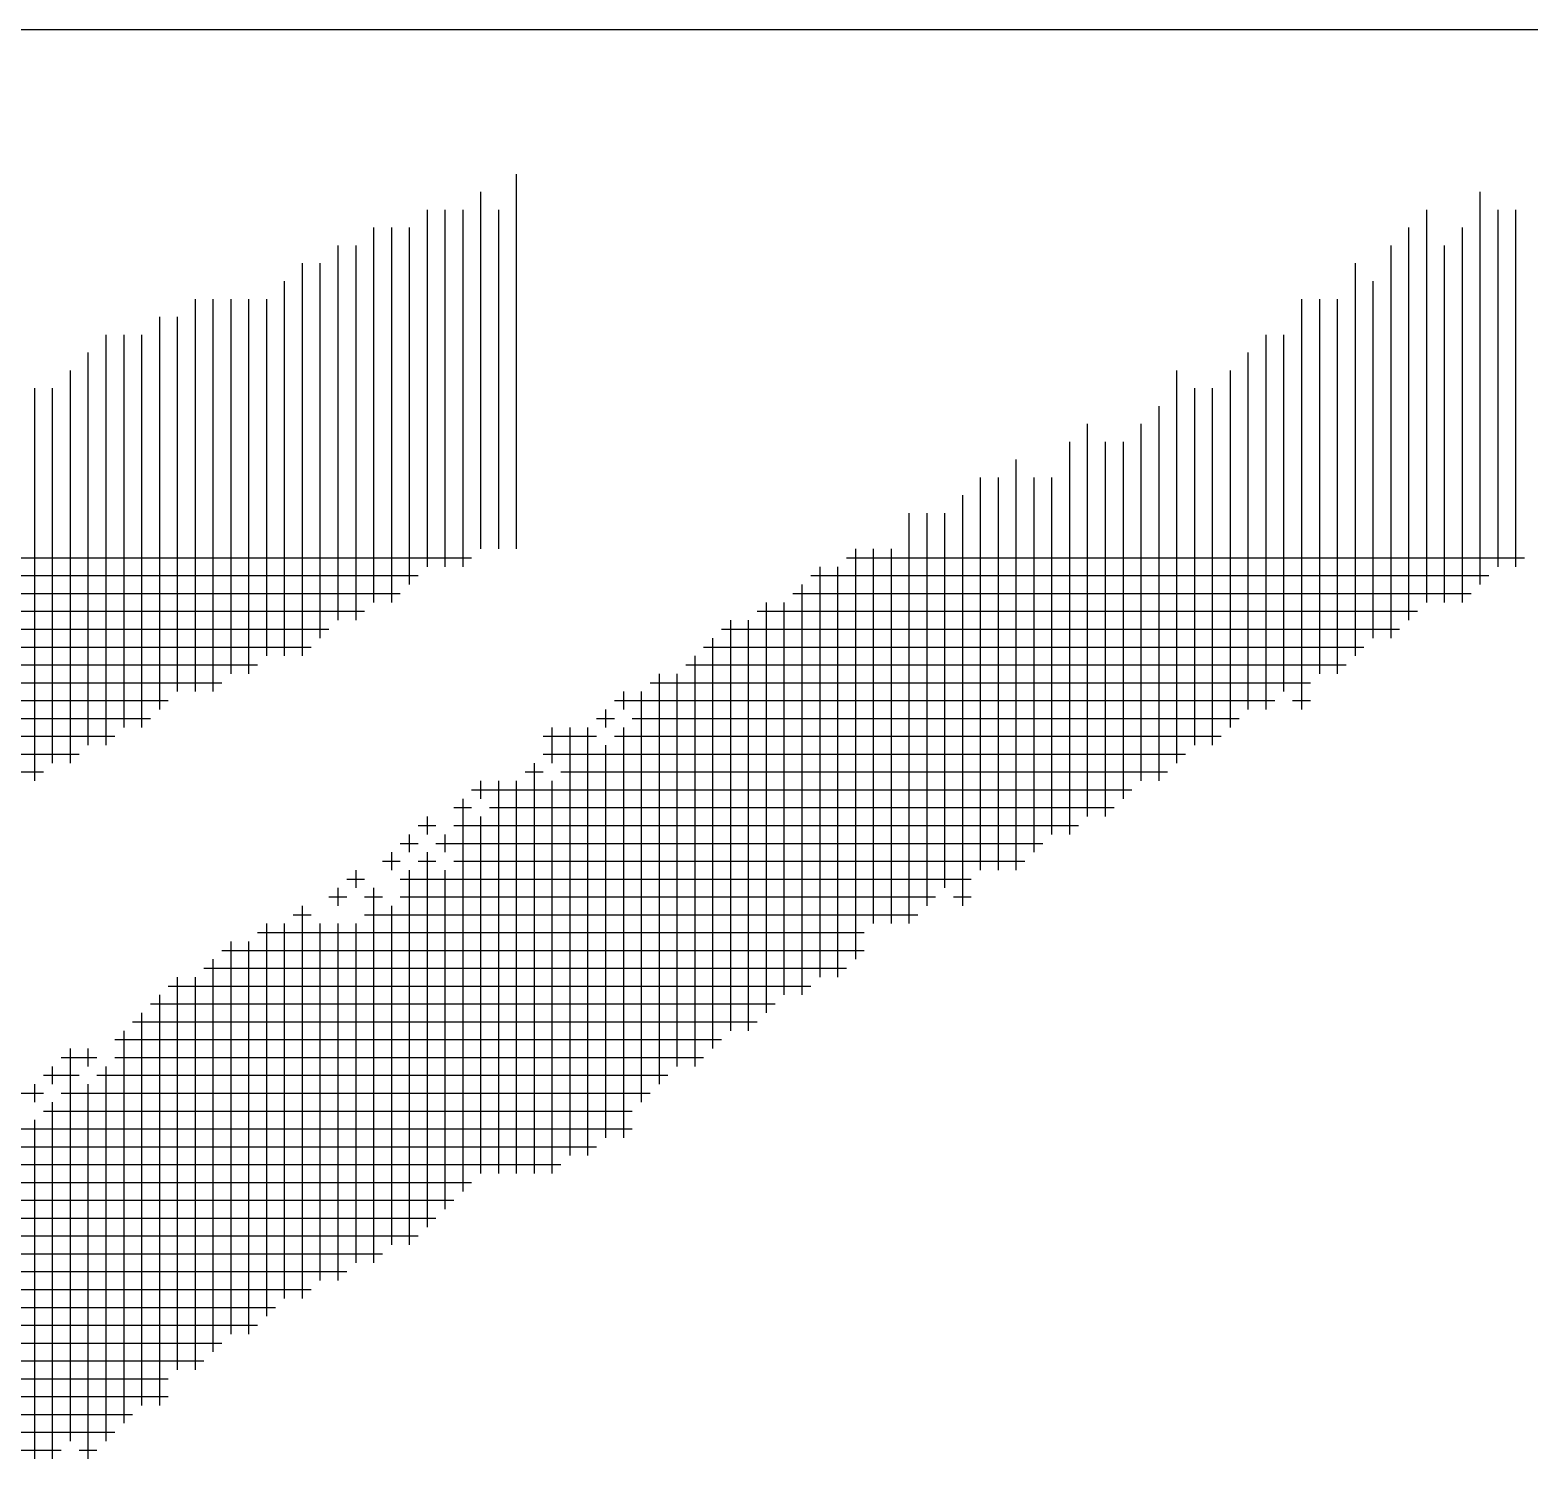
# Model space of a CAD drawing. Header units: feet. Extents: x 0 to 336400, y 0 to 237600.
# Drawn here: x 230382.7 to 230644, y 12550.9 to 12800 of the extents above; entities that cross this region are included whole.
import ezdxf
from ezdxf.enums import TextEntityAlignment as Align

# ---------------------------------------------------------------- set-up
doc = ezdxf.new("R2010")
doc.units = ezdxf.units.FT
doc.header["$LTSCALE"] = 2200
doc.header["$MEASUREMENT"] = 0
for name, color, linetype in [('CX-BORD-LIN1', 4, 'CONTINUOUS'), ('CX-BORD-LIN2', 3, 'CONTINUOUS'), ('CX-BORD-TEX2', 7, 'CONTINUOUS'), ('CX-BORD-TEX3', 6, 'CONTINUOUS'), ('CX-MISC', 2, 'CONTINUOUS')]:
    doc.layers.add(name, color=color, linetype=linetype)
doc.styles.add('TB_TEXT', font='')
doc.styles.add('TB_WBTXT', font='')
doc.styles.add('TB_WMTXT', font='')
doc.styles.get('TB_TEXT').set_extended_font_data('DotumChe')
doc.styles.get('TB_WBTXT').set_extended_font_data('Dotum')
doc.styles.get('TB_WMTXT').set_extended_font_data('DotumChe')

# ---------------------------------------------------------------- blocks, each defined once
blk = doc.blocks.new('CXBLKA1-KHCA-1')
at = {"layer": 'CX-BORD-LIN2'}
blk.add_lwpolyline([(558, 12), (270, 12)], dxfattribs=at)
at = {"layer": 'CX-BORD-LIN1', "style": 'TB_TEXT'}
for tag, p in [('TR_RCON5', (342.30331, 33)), ('TR_RCON4', (342.30331, 27)), ('TR_RCON3', (342.30331, 21)), ('TR_RCON2', (342.30331, 15)), ('TR_RCON1', (342.30331, 9))]:
    blk.add_attdef(tag, text='', height=3.5, dxfattribs=at).set_placement(p, align=Align.MIDDLE_LEFT)
for tag, height, p in [('TR_DGN5', 3.5, (451.11845, 33)), ('TR_CHK5', 3.5, (491.11845, 33)), ('TR_RDAT5', 3.5, (317.5, 33)), ('TR_APP5', 3.5, (531.11845, 33)), ('TR_RNUM5', 3, (285.10512, 32.63656)), ('TR_DGN4', 3.5, (451.11845, 27)), ('TR_CHK4', 3.5, (491.11845, 27)), ('TR_RDAT4', 3.5, (317.5, 27)), ('TR_APP4', 3.5, (531.11845, 27)), ('TR_RNUM4', 3, (285.10512, 26.63656)), ('TR_DGN3', 3.5, (451.11845, 21)), ('TR_CHK3', 3.5, (491.11845, 21)), ('TR_RDAT3', 3.5, (317.5, 21)), ('TR_APP3', 3.5, (531.11845, 21)), ('TR_RNUM3', 3, (285.10512, 20.63656)), ('TR_DGN2', 3.5, (451.11845, 15)), ('TR_CHK2', 3.5, (491.11845, 15)), ('TR_RDAT2', 3.5, (317.5, 15)), ('TR_APP2', 3.5, (531.11845, 15)), ('TR_RNUM2', 3, (285.10512, 14.63656)), ('TR_DGN1', 3.5, (451.11845, 9)), ('TR_CHK1', 3.5, (491.11845, 9)), ('TR_RDAT1', 3.5, (317.5, 9)), ('TR_APP1', 3.5, (531.11845, 9)), ('TR_RNUM1', 3, (285.10512, 8.63656))]:
    blk.add_attdef(tag, text='', height=height, dxfattribs=at).set_placement(p, align=Align.MIDDLE_CENTER)
at = {"layer": 'CX-BORD-LIN2', "style": 'TB_TEXT'}
blk.add_attdef('TD_VERSION', text='', height=3, rotation=90, dxfattribs=at).set_placement((800.5, 48.0149), align=Align.MIDDLE_CENTER)
at = {"layer": 'CX-BORD-TEX2', "style": 'TB_WMTXT'}
for tag, height, p in [('TB_CNAME', 5, (15.34477, 531.83241)), ('TB_CSCOP', 4, (16.63457, 523.83241))]:
    blk.add_attdef(tag, text='', height=height, dxfattribs=at).set_placement(p, align=Align.BOTTOM_LEFT)
at = {"layer": 'CX-BORD-TEX2', "style": 'TB_WBTXT'}
for tag, height, p in [('TB_MTITIL', 10, (398, 533.32641)), ('TB_STITL', 7, (398, 518.32641))]:
    blk.add_attdef(tag, text='', height=height, dxfattribs=at).set_placement(p, align=Align.MIDDLE_CENTER)
at = {"layer": 'CX-BORD-TEX3', "style": 'TB_TEXT'}
for tag, height, p in [('TD_LNDST', 4.5, (215, 31.5)), ('TD_DSECT', 4.5, (605.5, 31.5)), ('TD_DDIST', 4.5, (654.5, 31.5)), ('TD_DNAME_TOP', 4.5, (755, 27.95701)), ('TD_CSECT', 4.5, (605.5, 22.5)), ('TD_CDIST', 4.5, (654.5, 22.5)), ('TD_DNAME_MAIN', 4.5, (755, 21.4731)), ('TD_DNAME_BOT', 3, (755, 15.24894)), ('TD_HSCAL', 4.5, (620.88411, 13.74838)), ('TD_VSCAL', 4.5, (656.86146, 13.74838)), ('TD_CCOMP', 4.5, (215, 13.59273)), ('TD_CSTEP', 4.5, (250.744, 5.12502)), ('TD_FIELD', 4.5, (180, 5.12502)), ('TD_DWGNO', 4.5, (755, 5.00167)), ('TD_DWGCODE', 4.5, (637, 4.7908))]:
    blk.add_attdef(tag, text='', height=height, dxfattribs=at).set_placement(p, align=Align.MIDDLE_CENTER)
for tag, height, width, p in [('TD_DCOMP', 4.5, 0.95, (215, 22.58754)), ('TD_CNAME', 5, 0.78, (65, 7.59564))]:
    blk.add_attdef(tag, text='', height=height, dxfattribs=dict(at, width=width)).set_placement(p, align=Align.MIDDLE_CENTER)

msp = doc.modelspace()

# ---------------------------------------------------------------- linework, layer by layer
at = {"layer": 'CX-MISC'}
for p, q in [((230467.44, 12774.88), (230467.44, 12709.57)), ((230461.22, 12771.77), (230461.22, 12709.57)), ((230635.4, 12771.77), (230635.4, 12703.35)), ((230451.89, 12768.66), (230451.89, 12706.46)), ((230455, 12768.66), (230455, 12706.46)), ((230458.11, 12768.66), (230458.11, 12706.46)), ((230464.33, 12768.66), (230464.33, 12709.57)), ((230626.07, 12768.66), (230626.07, 12700.24)), ((230638.51, 12768.66), (230638.51, 12706.46)), ((230641.62, 12768.66), (230641.62, 12706.46)), ((230442.56, 12765.55), (230442.56, 12700.24)), ((230445.67, 12765.55), (230445.67, 12700.24)), ((230448.78, 12765.55), (230448.78, 12703.35)), ((230622.96, 12765.55), (230622.96, 12697.12)), ((230632.29, 12765.55), (230632.29, 12700.24)), ((230436.33, 12762.44), (230436.33, 12697.12)), ((230439.45, 12762.44), (230439.45, 12697.12)), ((230619.85, 12762.44), (230619.85, 12694.01)), ((230629.18, 12762.44), (230629.18, 12700.24)), ((230430.11, 12759.33), (230430.11, 12690.9)), ((230433.22, 12759.33), (230433.22, 12694.01)), ((230613.63, 12759.33), (230613.63, 12690.9)), ((230427, 12756.22), (230427, 12690.9)), ((230616.74, 12756.22), (230616.74, 12694.01)), ((230411.45, 12753.11), (230411.45, 12684.68)), ((230414.56, 12753.11), (230414.56, 12684.68)), ((230417.67, 12753.11), (230417.67, 12687.79)), ((230420.78, 12753.11), (230420.78, 12687.79)), ((230423.89, 12753.11), (230423.89, 12690.9)), ((230604.3, 12753.11), (230604.3, 12681.57)), ((230607.41, 12753.11), (230607.41, 12687.79)), ((230610.52, 12753.11), (230610.52, 12687.79)), ((230405.23, 12750), (230405.23, 12681.57)), ((230408.34, 12750), (230408.34, 12684.68)), ((230395.9, 12746.89), (230395.9, 12675.35)), ((230399.01, 12746.89), (230399.01, 12678.46)), ((230402.12, 12746.89), (230402.12, 12678.46)), ((230598.08, 12746.89), (230598.08, 12681.57)), ((230601.19, 12746.89), (230601.19, 12684.68)), ((230392.79, 12743.78), (230392.79, 12675.35)), ((230594.97, 12743.78), (230594.97, 12681.57)), ((230389.68, 12740.67), (230389.68, 12672.24)), ((230582.52, 12740.67), (230582.52, 12672.24)), ((230591.85, 12740.67), (230591.85, 12678.46)), ((230383.46, 12737.56), (230383.46, 12669.13)), ((230386.57, 12737.56), (230386.57, 12672.24)), ((230585.63, 12737.56), (230585.63, 12675.35)), ((230588.74, 12737.56), (230588.74, 12675.35)), ((230579.41, 12734.45), (230579.41, 12669.13)), ((230566.97, 12731.34), (230566.97, 12662.91)), ((230576.3, 12731.34), (230576.3, 12669.13)), ((230563.86, 12728.23), (230563.86, 12659.8)), ((230570.08, 12728.23), (230570.08, 12662.91)), ((230573.19, 12728.23), (230573.19, 12666.02)), ((230554.53, 12725.12), (230554.53, 12653.58)), ((230548.31, 12722.01), (230548.31, 12653.58)), ((230551.42, 12722.01), (230551.42, 12653.58)), ((230557.64, 12722.01), (230557.64, 12656.69)), ((230560.75, 12722.01), (230560.75, 12659.8)), ((230545.2, 12718.9), (230545.2, 12647.36)), ((230535.87, 12715.79), (230535.87, 12644.25)), ((230538.98, 12715.79), (230538.98, 12647.36)), ((230542.09, 12715.79), (230542.09, 12650.47)), ((230526.54, 12709.57), (230526.54, 12638.03)), ((230529.65, 12709.57), (230529.65, 12644.25)), ((230532.76, 12709.57), (230532.76, 12644.25)), ((230332.14, 12708.01), (230459.66, 12708.01)), ((230520.32, 12706.46), (230520.32, 12634.92)), ((230523.43, 12706.46), (230523.43, 12634.92)), ((230524.98, 12708.01), (230643.18, 12708.01)), ((230319.69, 12704.9), (230450.33, 12704.9)), ((230517.21, 12703.35), (230517.21, 12631.81)), ((230518.76, 12704.9), (230636.96, 12704.9)), ((230310.36, 12701.79), (230447.22, 12701.79)), ((230515.65, 12701.79), (230633.85, 12701.79)), ((230304.14, 12698.68), (230441, 12698.68)), ((230509.43, 12698.68), (230624.51, 12698.68)), ((230510.98, 12700.24), (230510.98, 12628.7)), ((230514.09, 12700.24), (230514.09, 12631.81)), ((230294.81, 12695.57), (230434.78, 12695.57)), ((230503.21, 12695.57), (230621.4, 12695.57)), ((230504.76, 12697.12), (230504.76, 12625.59)), ((230507.87, 12697.12), (230507.87, 12625.59)), ((230501.65, 12694.01), (230501.65, 12622.48)), ((230291.7, 12692.46), (230431.67, 12692.46)), ((230498.54, 12690.9), (230498.54, 12619.36)), ((230500.1, 12692.46), (230615.18, 12692.46)), ((230285.48, 12689.35), (230422.34, 12689.35)), ((230492.32, 12687.79), (230492.32, 12616.25)), ((230495.43, 12687.79), (230495.43, 12619.36)), ((230496.99, 12689.35), (230612.07, 12689.35)), ((230279.26, 12686.24), (230416.12, 12686.24)), ((230490.77, 12686.24), (230605.85, 12686.24)), ((230279.26, 12683.13), (230406.79, 12683.13)), ((230484.55, 12683.13), (230599.63, 12683.13)), ((230486.1, 12684.68), (230486.1, 12681.57)), ((230489.21, 12684.68), (230489.21, 12613.14)), ((230602.74, 12683.13), (230605.85, 12683.13)), ((230276.15, 12680.02), (230403.68, 12680.02)), ((230481.44, 12680.02), (230484.55, 12680.02)), ((230482.99, 12681.57), (230482.99, 12678.46)), ((230487.66, 12680.02), (230593.41, 12680.02)), ((230473.66, 12678.46), (230473.66, 12672.24)), ((230476.77, 12678.46), (230476.77, 12603.81)), ((230479.88, 12678.46), (230479.88, 12603.81)), ((230486.1, 12678.46), (230486.1, 12606.92)), ((230257.49, 12676.91), (230397.45, 12676.91)), ((230472.1, 12676.91), (230481.44, 12676.91)), ((230482.99, 12675.35), (230482.99, 12606.92)), ((230484.55, 12676.91), (230590.3, 12676.91)), ((230251.27, 12673.8), (230391.23, 12673.8)), ((230470.55, 12672.24), (230470.55, 12600.7)), ((230472.1, 12673.8), (230584.08, 12673.8)), ((230273.04, 12670.69), (230385.01, 12670.69)), ((230468.99, 12670.69), (230472.1, 12670.69)), ((230475.21, 12670.69), (230580.97, 12670.69)), ((230459.66, 12667.58), (230574.75, 12667.58)), ((230461.22, 12669.13), (230461.22, 12666.02)), ((230464.33, 12669.13), (230464.33, 12600.7)), ((230467.44, 12669.13), (230467.44, 12600.7)), ((230473.66, 12669.13), (230473.66, 12600.7)), ((230456.55, 12664.47), (230459.66, 12664.47)), ((230458.11, 12666.02), (230458.11, 12597.59)), ((230462.77, 12664.47), (230571.64, 12664.47)), ((230450.33, 12661.36), (230453.44, 12661.36)), ((230451.89, 12662.91), (230451.89, 12659.8)), ((230456.55, 12661.36), (230565.42, 12661.36)), ((230461.22, 12662.91), (230461.22, 12600.7)), ((230448.78, 12659.8), (230448.78, 12656.69)), ((230455, 12659.8), (230455, 12656.69)), ((230445.67, 12656.69), (230445.67, 12653.58)), ((230447.22, 12658.24), (230450.33, 12658.24)), ((230451.89, 12656.69), (230451.89, 12591.37)), ((230453.44, 12658.24), (230559.2, 12658.24)), ((230439.45, 12653.58), (230439.45, 12650.47)), ((230444.11, 12655.13), (230447.22, 12655.13)), ((230448.78, 12653.58), (230448.78, 12588.26)), ((230450.33, 12655.13), (230453.44, 12655.13)), ((230455, 12653.58), (230455, 12594.48)), ((230456.55, 12655.13), (230556.09, 12655.13)), ((230437.89, 12652.02), (230441, 12652.02)), ((230447.22, 12652.02), (230546.75, 12652.02)), ((230434.78, 12648.91), (230437.89, 12648.91)), ((230436.33, 12650.47), (230436.33, 12647.36)), ((230441, 12648.91), (230444.11, 12648.91)), ((230442.56, 12650.47), (230442.56, 12585.15)), ((230447.22, 12648.91), (230540.53, 12648.91)), ((230543.64, 12648.91), (230546.75, 12648.91)), ((230428.56, 12645.8), (230431.67, 12645.8)), ((230430.11, 12647.36), (230430.11, 12578.93)), ((230441, 12645.8), (230537.42, 12645.8)), ((230445.67, 12647.36), (230445.67, 12588.26)), ((230423.89, 12644.25), (230423.89, 12575.82)), ((230427, 12644.25), (230427, 12578.93)), ((230433.22, 12644.25), (230433.22, 12582.04)), ((230436.33, 12644.25), (230436.33, 12582.04)), ((230439.45, 12644.25), (230439.45, 12585.15)), ((230417.67, 12641.14), (230417.67, 12572.71)), ((230420.78, 12641.14), (230420.78, 12572.71)), ((230422.34, 12642.69), (230528.09, 12642.69)), ((230414.56, 12638.03), (230414.56, 12569.6)), ((230416.12, 12639.58), (230528.09, 12639.58)), ((230413.01, 12636.47), (230524.98, 12636.47)), ((230406.79, 12633.36), (230518.76, 12633.36)), ((230408.34, 12634.92), (230408.34, 12566.49)), ((230411.45, 12634.92), (230411.45, 12566.49)), ((230403.68, 12630.25), (230512.54, 12630.25)), ((230405.23, 12631.81), (230405.23, 12560.27)), ((230402.12, 12628.7), (230402.12, 12560.27)), ((230399.01, 12625.59), (230399.01, 12557.16)), ((230400.57, 12627.14), (230509.43, 12627.14)), ((230389.68, 12622.48), (230389.68, 12554.05)), ((230392.79, 12622.48), (230392.79, 12619.36)), ((230397.45, 12624.03), (230503.21, 12624.03)), ((230388.12, 12620.92), (230394.34, 12620.92)), ((230397.45, 12620.92), (230500.1, 12620.92)), ((230385.01, 12617.81), (230391.23, 12617.81)), ((230386.57, 12619.36), (230386.57, 12616.25)), ((230394.34, 12617.81), (230493.88, 12617.81)), ((230395.9, 12619.36), (230395.9, 12554.05)), ((230378.79, 12614.7), (230385.01, 12614.7)), ((230383.46, 12616.25), (230383.46, 12613.14)), ((230388.12, 12614.7), (230490.77, 12614.7)), ((230392.79, 12616.25), (230392.79, 12550.94)), ((230386.57, 12613.14), (230386.57, 12550.94)), ((230383.46, 12610.03), (230383.46, 12550.94)), ((230385.01, 12611.59), (230487.66, 12611.59)), ((230378.79, 12608.48), (230487.66, 12608.48)), ((230375.68, 12605.37), (230481.44, 12605.37)), ((230363.24, 12602.26), (230475.21, 12602.26)), ((230357.02, 12599.15), (230459.66, 12599.15)), ((230360.13, 12596.04), (230456.55, 12596.04)), ((230347.69, 12592.93), (230453.44, 12592.93)), ((230341.47, 12589.82), (230450.33, 12589.82)), ((230335.25, 12586.71), (230444.11, 12586.71)), ((230341.47, 12583.6), (230437.89, 12583.6)), ((230332.14, 12580.48), (230431.67, 12580.48)), ((230322.81, 12577.37), (230425.45, 12577.37)), ((230325.92, 12574.26), (230422.34, 12574.26)), ((230322.81, 12571.15), (230416.12, 12571.15)), ((230322.81, 12568.04), (230413.01, 12568.04)), ((230304.14, 12564.93), (230406.79, 12564.93)), ((230310.36, 12561.82), (230406.79, 12561.82)), ((230297.92, 12558.71), (230400.57, 12558.71)), ((230297.92, 12555.6), (230397.45, 12555.6)), ((230294.81, 12552.49), (230388.12, 12552.49)), ((230391.23, 12552.49), (230394.34, 12552.49))]:
    msp.add_line(p, q, dxfattribs=at)

# ---------------------------------------------------------------- block references
at = {"layer": 'CX-MISC', "xscale": 400, "yscale": 400, "zscale": 400}
msp.add_blockref('CXBLKA1-KHCA-1', (10000, 8000), dxfattribs=at)

doc.saveas('drawing.dxf')
